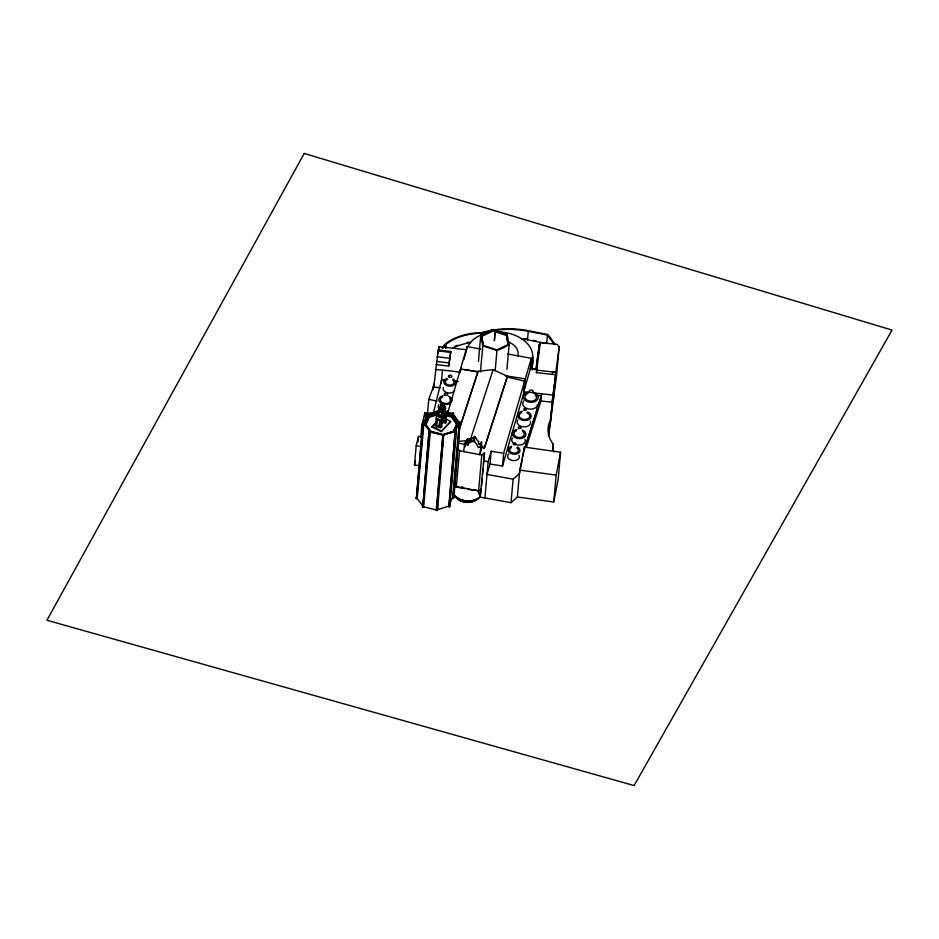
<?xml version="1.0" encoding="UTF-8"?>
<svg xmlns="http://www.w3.org/2000/svg" width="939" height="939" viewBox="0 0 939 939"><rect width="100%" height="100%" fill="white"/><g stroke="black" fill="none" stroke-linecap="round" stroke-linejoin="round"><path stroke-width="1.41" d="M467.505 439.135L465.38 445.215L467.505 439.135L468.315 439.182L467.199 442.762L467.798 445.379L470.404 439.006C472.387 438.936 473.326 436.001 474.136 438.137M467.587 443.783L468.315 439.182M480.381 444.065C482.235 437.421 481.789 451.19 479.747 454.64L481.672 441.964M466.319 441.342C465.157 439.288 463.537 450.391 463.831 451.589M419.874 465.85L414.475 464.981L416.188 445.802L418.501 436.412L422.55 437.069M418.008 441.893L418.501 436.412M420.801 437.269L421.904 424.944L424.933 412.655L431.283 413.676M416.376 498.703L423.066 423.677L423.9 423.419L417.198 498.445L416.376 498.703L422.644 423.09L423.466 422.832L427.562 414.076L427.128 413.477L426.306 413.735L425.919 418.066M417.28 492.095L417.925 484.876M418.184 481.989L418.829 474.77M419.087 471.883L419.733 464.676M419.991 461.788L420.625 454.57M420.883 451.682L421.658 443.032M421.916 440.145L422.562 432.926M422.82 430.05L423.466 422.832L430.273 432.128L423.583 507.154L422.761 507.412L429.017 431.799L442.915 435.027L455.99 430.966L456.424 431.564L449.722 506.591L448.901 506.849L455.169 431.224L459.312 422.409L460.145 422.151L453.877 497.764L452.621 497.435L459.312 422.409M424.569 416.763L424.933 412.655M428.184 414.463L424.135 424.322L428.184 414.463L438.583 411.235M429.323 416.693L425.672 424.898L429.323 416.693L437.257 414.24M426.353 418.653L426.306 413.735M427.304 416.951L427.562 414.076M427.562 413.019L428.783 399.333L433.325 387.056L440.309 387.76M433.079 389.791L433.325 387.056M422.761 507.412L429.017 431.799M422.327 506.825L423.149 506.567L423.536 502.236M423.794 499.36L424.44 492.142M424.698 489.254L425.461 480.604M425.719 477.716L426.365 470.498M426.623 467.61L427.268 460.403M427.527 457.516L428.172 450.297M428.56 445.966L429.205 438.759M429.463 435.872L429.839 431.541M433.806 386.774L438.208 349.989L450.802 351.515L448.713 366.081L436.13 364.555M438.208 349.989L437.926 353.158L438.959 346.644L466.753 349.778L467.035 346.55L480.721 349.05M438.572 350.998L438.959 346.644M445.919 418.771L450.755 421.787L441.177 431.564L431.963 427.057L436.518 421.4M439.018 411.552L436.095 415.402L442.363 418.442L447.093 413.559L447.175 412.644L444.663 411.423M435.356 425.731L436.952 413.7L442.257 416.259L440.708 427.668L436.447 426.47L437.022 425.883L435.414 425.109M436.389 427.092L437.644 418.841M442.069 412.878L445.673 408.23L442.069 412.878L438.372 411.082L441.095 407.338M441.682 415.191L442.504 410.155L438.983 409.064L438.572 413.688L441.682 415.191L444.91 411.869L445.332 407.256L443.255 406.247M441.248 383.805L442.469 370.13L435.344 369.532M441.084 406.024L439.475 407.667L438.9 410.05L442.011 411.552L445.239 408.23M440.285 407.667L440.767 405.883L442.774 406.869L442.304 408.641L440.285 407.667L440.907 404.24L442.081 403.042L444.088 404.016L443.818 407.08M445.767 348.498L446.142 344.249L448.361 342.629A51.516 35.201 5.1 0 1 478.104 333.415L485.428 332.253A69.392 47.419 5.1 0 1 492.881 330.681M438.771 427.597L439.968 419.956L439.276 427.632M442.422 411.141L442.586 409.181L445.004 406.704L444.828 408.653M442.645 408.289L442.926 405.214L444.088 404.016M441.177 431.564L450.814 421.165M441.647 427.268L442.257 420.461L445.79 416.822L445.239 423.008L443.114 421.975M442.363 418.442L442.445 417.515L436.177 414.475M448.713 366.081L450.802 351.515M442.621 435.414L453.173 431.6L456.777 423.9L451.319 416.458L446.248 415.108M436.647 510.64L442.915 435.027L436.212 510.053L437.468 510.382L443.736 434.769M437.551 504.02L437.468 510.382M438.067 498.257L438.454 493.926M438.971 488.151L439.487 482.388M439.875 478.057L440.391 472.282M440.907 466.507L441.295 462.188M441.8 456.413L442.316 450.638M442.703 446.307L443.22 440.544M446.377 413.571L446.06 422.726M444.405 410.836L446.53 411.869L446.459 412.644L442.187 417.045L436.893 414.475M453.725 430.884L456.718 424.463L451.319 416.458M455.544 429.933L458.373 423.923L452.281 415.601L452.41 414.099L445.462 412.28M453.068 415.742L453.326 412.855L452.504 413.101L459.746 422.996L453.056 498.022M442.469 370.13A238.87 163.21 5.1 0 1 460.216 372.243L460.497 369.027L478.28 371.703M448.901 506.849L455.169 431.224M449.722 506.591L449.804 500.229M450.063 497.341L450.708 490.123M450.966 487.247L451.612 480.029M451.87 477.141L452.645 468.479M452.903 465.603L453.537 458.385M453.795 455.497L454.57 446.847M454.828 443.959L455.474 436.741M455.732 433.853L455.99 430.966M458.373 423.923L458.502 422.421L452.41 414.099M453.83 492.846L454.476 485.639M454.734 482.752L455.509 474.089M455.767 471.214L456.401 463.995M456.659 461.108L457.305 453.889M457.563 451.013L458.209 443.795M458.596 439.464L459.241 432.245M459.5 429.369L460.145 422.151M464.641 488.644L456.307 487.048L459.547 450.767L457.786 448.525M465.051 446.8L465.979 440.802M478.444 361.386L480.768 335.305L492.94 329.472L507.107 334.167L509.114 344.695L506.919 369.332M460.45 425.86L478.115 371.281L493.139 369.602L507.412 376.339L484.336 448.208L480.345 447.422M481.425 336.127L481.684 333.298M481.625 335.587L483.432 346.385L481.625 335.587L493.057 330.105L506.367 334.519L508.175 345.317L506.367 334.519M468.42 443.631L468.232 442.668L471.613 441.905L472.305 440.649L472.951 441.741L473.69 437.891L473.843 440.767A2.934 2.113 17.3 0 0 473.761 441.107C473.268 442.903 474.97 438.983 474.899 442.163C479.406 446.729 476.789 450.098 480.557 445.544M474.794 438.043L474.876 437.527A2.934 2.113 17.3 0 1 474.958 437.187L474.594 436.377L474.031 437.997M480.451 371.914L482.787 345.834L480.768 335.305M477.963 498.327A14.848 10.141 5.1 0 1 455.215 495.933L455.18 496.344A12.794 8.744 5.1 0 0 465.955 502.33A12.794 8.744 5.1 0 0 477.916 498.738L480.193 496.684L481.284 488.973L478.55 491.308L481.789 455.039L484.512 452.692L483.479 464.3M481.554 336.491L492.975 331.009L493.057 330.105M484.336 448.208L507.412 376.339M477.916 498.738L480.158 497.095L484.512 452.692M494.278 340.54L495.252 330.598L494.466 340.575M481.543 486.073L482.188 478.82M482.576 474.465L483.092 468.655M495.146 370.811L496.954 350.529L509.114 344.695M484.911 497.952L488.139 461.683L491.156 451.248L503.644 453.279L531.286 358.287L507.811 354.003M522.413 459.101L519.467 473.467L513.128 479.172L487.001 474.43L490.017 464.007L491.156 451.248M506.849 337.066L507.107 334.167M490.017 464.007L502.506 466.037L503.644 453.279M480.158 497.095L511.027 502.694L513.128 479.172M545.289 343.31L527.518 339.801L528.281 331.303A69.392 47.419 5.1 0 0 494.149 330.481M524.361 389.485L525.312 378.816L505.358 375.8M517.366 496.989L519.772 470.087L524.478 447.093L560.595 452.258L558.189 479.16L553.752 502.013L517.366 496.989L511.027 502.694M529.197 392.396L523.692 391.786L530.335 368.968L531.286 358.287M523 456.225L524.478 447.093M526.298 447.41L540.934 400.988L552.132 402.244L555.606 374.743L536.427 372.642L540.289 342.571L557.285 344.425L559.163 346.996L556.651 375.072L548.646 435.731M538.211 352.137L536.357 368.98M537.049 367.067L536.427 372.642M538.61 351.409L539.244 344.331L536.005 368.851L531.439 368.44L533.141 362.771A34.109 23.299 5.1 0 0 532.307 356.081M539.092 352.489L539.338 349.754M540.042 345.317L540.289 342.571M540.934 400.988L541.568 393.793M546.651 343.58L547.414 335.082L528.281 331.303M552.402 374.391L552.625 371.903L555.829 372.267L553.317 400.331M548.482 435.649L554.961 381.938L552.132 402.244M550.489 421.822L552.132 403.418M552.555 449.652L553.059 443.983A43.71 29.86 5.1 0 1 549.738 421.494M553.752 502.013L556.158 475.111L560.595 452.258M442.879 403.852C441.013 402.714 444.206 406.012 441.976 403.218M469.054 440.919L469.899 439.041M537.965 356.726L538.481 352.829M559.163 346.996L555.829 372.255L536.65 370.166M467.446 445.051L469.347 439.088M475.111 437.997L475.615 437.21L476.566 439.499L478.867 441.565L478.35 442.116M466.601 441.588L466.448 440.473M464.382 445.52L465.239 444.44M414.475 464.981L415.472 460.955M433.572 412.303L441.623 379.649A238.87 163.21 5.1 0 1 445.18 380.002M468.772 441.025L468.772 439.992M447.809 412.62L467.035 346.55M460.216 372.243L461.436 368.029M463.889 359.614L466.343 351.186M524.091 387.431L524.748 385.143M502.506 466.037L523.516 393.852L524.655 381.105L507.342 377.091M464.735 445.027L466.237 440.696M466.495 440.708L465.274 445.168L466.753 440.379M465.873 443.947L467.61 439.123M466.155 443.795L467.822 439.159M466.706 442.738L468.15 439.065M467.176 443.337L468.303 439.616M467.469 443.431L468.69 439.863M467.563 445.192L469.606 439.018M467.939 444.499L469.477 440.191M469.289 442.586L470.404 439.006M469.688 442.281L470.803 438.701M469.981 442.011L471.096 438.431M470.193 441.893L471.308 438.313M473.479 439.957L474.735 436.4M473.608 440.203L474.723 436.623M524.173 450.485L541.38 395.871L537.261 395.401M525.03 447.105L541.38 395.871M493.139 369.602L470.134 440.344L459.206 441.307M459.617 427.867L478.115 371.281M458.502 422.421L454.546 430.837L442.844 434.464L430.367 431.142M449.065 504.994L452.621 497.435L453.877 497.764M442.868 348.287L446.142 344.249M431.963 427.057L436.459 422.034M438.372 411.082L440.121 409.275M443.947 405.66L444.182 406.704L442.304 408.641M445.145 409.263L441.917 412.585L438.806 411.082M442.257 416.259L446.53 411.869M447.175 412.644L442.105 417.961L436.811 415.402M446.753 415.061L441.342 420.625L436.036 418.055M440.708 427.668L441.706 426.646M445.239 423.008L446.119 422.104M442.926 403.301L442.269 403.312L442.856 403.735M508.257 344.413L496.837 349.883L483.515 345.482M500.557 348.968L505.64 346.526M454.91 487.083L456.307 486.508A47.889 32.724 5.1 0 1 458.173 486.602M439.382 409.686L440.203 409.427M426.74 414.322L438.454 410.695M428.055 415.965L438.454 412.737M429.264 417.268L437.21 414.803M429.452 432.386L430.273 432.128M459.746 422.996L460.568 422.738M449.182 433.384L453.114 432.163M443.349 435.614L444.17 435.356M455.603 431.811L456.424 431.564M415.942 498.116L416.763 497.858L423.583 507.154M449.288 506.004L436.212 510.053L423.149 506.567M442.738 403.864L442.656 403.077M530.371 368.945L536.803 369.532L530.335 368.968A33.205 22.689 5.1 0 0 532.249 360.095M533.317 392.866L552.778 395.061M437.95 350.881L450.532 352.407M437.022 356.75L449.605 358.275M436.412 361.386L448.995 362.912M461.894 486.93L462.845 487.059M519.772 470.087L556.158 475.111M416.188 445.802L421.576 446.682M483.397 460.814L488.139 461.683M459.547 450.767L481.789 455.039M467.422 489.184L474.371 490.51M533.282 340.317L536.087 340.845M459.03 443.208L465.697 444.523M456.307 486.508L477.939 490.804L479.923 494.243L480.193 496.684L477.939 490.804A47.889 32.724 5.1 0 0 474.535 489.618M428.783 399.333L437.011 401.129M445.063 411.646L452.938 413.7L453.76 413.442L453.326 412.855M446.718 414.146L452.281 415.601M442.68 434.851L431.259 431.87L425.731 424.322M446.201 415.672L451.272 417.022M492.975 331.009L506.285 335.423M482.787 345.834L496.954 350.529M480.252 444.288C479.559 442.621 478.655 446.577 478.456 442.422M440.907 404.24L442.926 405.214M440.414 406.247L442.433 407.221M439.475 407.667L442.586 409.181M438.983 409.064L442.105 410.578M438.466 410.05L442.163 411.845M436.788 415.578L442.093 418.137M437.081 419.428L439.393 420.543M432.022 426.435L441.236 430.931M481.813 446.154L484.407 447.445M454.546 484.794L456.307 487.048M555.372 344.648L548 334.577L528.457 330.728A70.272 48.006 5.1 0 0 481.437 332.699A52.396 35.799 5.1 0 0 445.415 343.862A78.806 53.84 5.1 0 0 442.058 347.982M547.414 335.082L553.869 343.909M424.275 422.82L430.414 431.365M422.644 423.09L423.066 423.677M432.949 388.053A78.946 53.946 5.1 0 1 434.405 383.358M464.03 369.555A238.87 163.21 5.1 0 1 478.045 372.044M455.826 381.281A238.87 163.21 5.1 0 1 458.185 381.61M553.963 451.882A28.816 19.696 5.1 0 1 553.059 443.983M509.02 342.16A18.24 12.465 5.1 0 1 517.812 355.822M468.315 345.822A33.182 22.677 5.1 0 1 485.921 333.357M500.64 332.03A33.182 22.677 5.1 0 1 530.793 363.851M454.828 346.362A52.42 35.823 5.1 0 1 457.727 345.2M467.117 342.559A52.42 35.823 5.1 0 1 469.324 342.148M523.739 338.51A70.272 48.006 5.1 0 1 526.38 338.967M454.652 390.46A5.904 4.026 5.1 0 1 447.269 392.748A5.904 4.026 5.1 0 1 443.419 387.502M448.56 410.812A6.62 4.519 5.1 0 1 445.332 411.446M439.37 409.216A6.62 4.519 5.1 0 1 438.853 404.662M527.53 411.857A6.784 4.636 5.1 0 1 529.455 419.205A6.784 4.636 5.1 0 1 518.751 418.101A6.784 4.636 5.1 0 1 522.366 411.329M522.225 429.968A6.796 4.648 5.1 0 1 524.138 437.328A6.796 4.648 5.1 0 1 513.398 436.201A6.796 4.648 5.1 0 1 517.049 429.428M517.612 447.034A5.963 4.073 5.1 0 1 518.128 453.302A5.963 4.073 5.1 0 1 509.079 452.14A5.963 4.073 5.1 0 1 511.708 446.271M526.861 412.726A5.317 3.627 5.1 0 1 528.669 418.242A5.317 3.627 5.1 0 1 520.546 418.137A5.317 3.627 5.1 0 1 521.568 412.655M522.577 431.517A5.153 3.521 5.1 0 1 522.6 436.717A5.153 3.521 5.1 0 1 515.042 435.919A5.153 3.521 5.1 0 1 516.344 430.86M516.661 447.856A4.378 2.993 5.1 0 1 517.319 452.281A4.378 2.993 5.1 0 1 510.875 452.035A4.378 2.993 5.1 0 1 511.344 447.645M452.844 380.283A4.355 2.97 5.1 0 1 452.293 384.626A4.355 2.97 5.1 0 1 445.99 383.57A4.355 2.97 5.1 0 1 447.645 379.403M449.593 398.289A5.071 3.463 5.1 0 1 448.29 403.054A5.071 3.463 5.1 0 1 441.26 401.822A5.071 3.463 5.1 0 1 442.551 397.056M534.937 394.638A5.822 3.979 5.1 0 1 534.338 400.483A5.822 3.979 5.1 0 1 525.875 399.157A5.822 3.979 5.1 0 1 527.953 393.547M452.809 378.887A5.904 4.026 5.1 0 1 453.983 385.072A5.904 4.026 5.1 0 1 444.98 384.38A5.904 4.026 5.1 0 1 446.929 378.429M451.389 402.291A6.62 4.519 5.1 0 1 440.508 402.854A6.62 4.519 5.1 0 1 443.22 395.683M448.267 396.105A6.62 4.519 5.1 0 1 451.917 401.188M532.836 392.373A7.489 5.118 5.1 0 1 536.721 400.519A7.489 5.118 5.1 0 1 524.49 399.721A7.489 5.118 5.1 0 1 528.974 392.126M537.577 404.521A7.489 5.118 5.1 0 1 527.988 408.841A7.489 5.118 5.1 0 1 523.739 401.047M530.312 421.153A6.784 4.636 5.1 0 1 523.316 426.869A6.784 4.636 5.1 0 1 517.847 419.862M525.007 439.276A6.796 4.648 5.1 0 1 522.917 444.147A6.796 4.648 5.1 0 1 515.429 444.37M513.973 443.607A6.796 4.648 5.1 0 1 512.506 437.961M518.938 455.204A5.963 4.073 5.1 0 1 512.788 460.568A5.963 4.073 5.1 0 1 508.715 453.889M532.213 367.243A34.109 23.299 5.1 0 1 532.436 369.943M452.621 348.181A51.516 35.201 5.1 0 1 470.674 342.582M520.969 338.733A69.392 47.419 5.1 0 1 527.518 339.801M441.682 419.803A1.209 0.822 5.7 0 0 442.785 418.653A1.35 0.916 5.7 0 0 442.973 418.383M442.997 419.533A2.805 1.913 5.7 0 1 444.276 421.541A2.805 1.913 5.7 0 1 442.14 422.973M304.213 153.444L46.95 620.268L634.107 785.556L892.05 330.07L304.213 153.444M455.192 496.121A14.848 10.141 5.1 0 0 477.939 498.515A12.794 8.744 5.1 0 1 465.979 502.107A12.794 8.744 5.1 0 1 455.192 496.121M448.959 376.938A1.655 1.127 5.1 0 0 451.741 376.645A1.655 1.127 5.1 0 0 449.816 375.107A1.655 1.127 5.1 0 0 448.959 376.938M444.84 394.99A1.714 1.174 5.1 0 0 447.633 394.439A1.714 1.174 5.1 0 0 445.379 393.018A1.714 1.174 5.1 0 0 444.84 394.99M529.854 392.115A1.925 1.315 5.1 0 0 533.094 391.739A1.925 1.315 5.1 0 0 530.793 389.967A1.925 1.315 5.1 0 0 529.854 392.115M524.138 410.132A1.291 0.88 5.1 0 0 526.263 409.756A1.291 0.88 5.1 0 0 524.608 408.653A1.291 0.88 5.1 0 0 524.138 410.132M518.739 428.29A1.397 0.951 5.1 0 0 521.039 427.891A1.397 0.951 5.1 0 0 519.255 426.693A1.397 0.951 5.1 0 0 518.739 428.29M513.821 444.499A1.326 0.904 5.1 0 0 515.934 443.971A1.326 0.904 5.1 0 0 514.091 442.938A1.326 0.904 5.1 0 0 513.821 444.499"/></g></svg>
